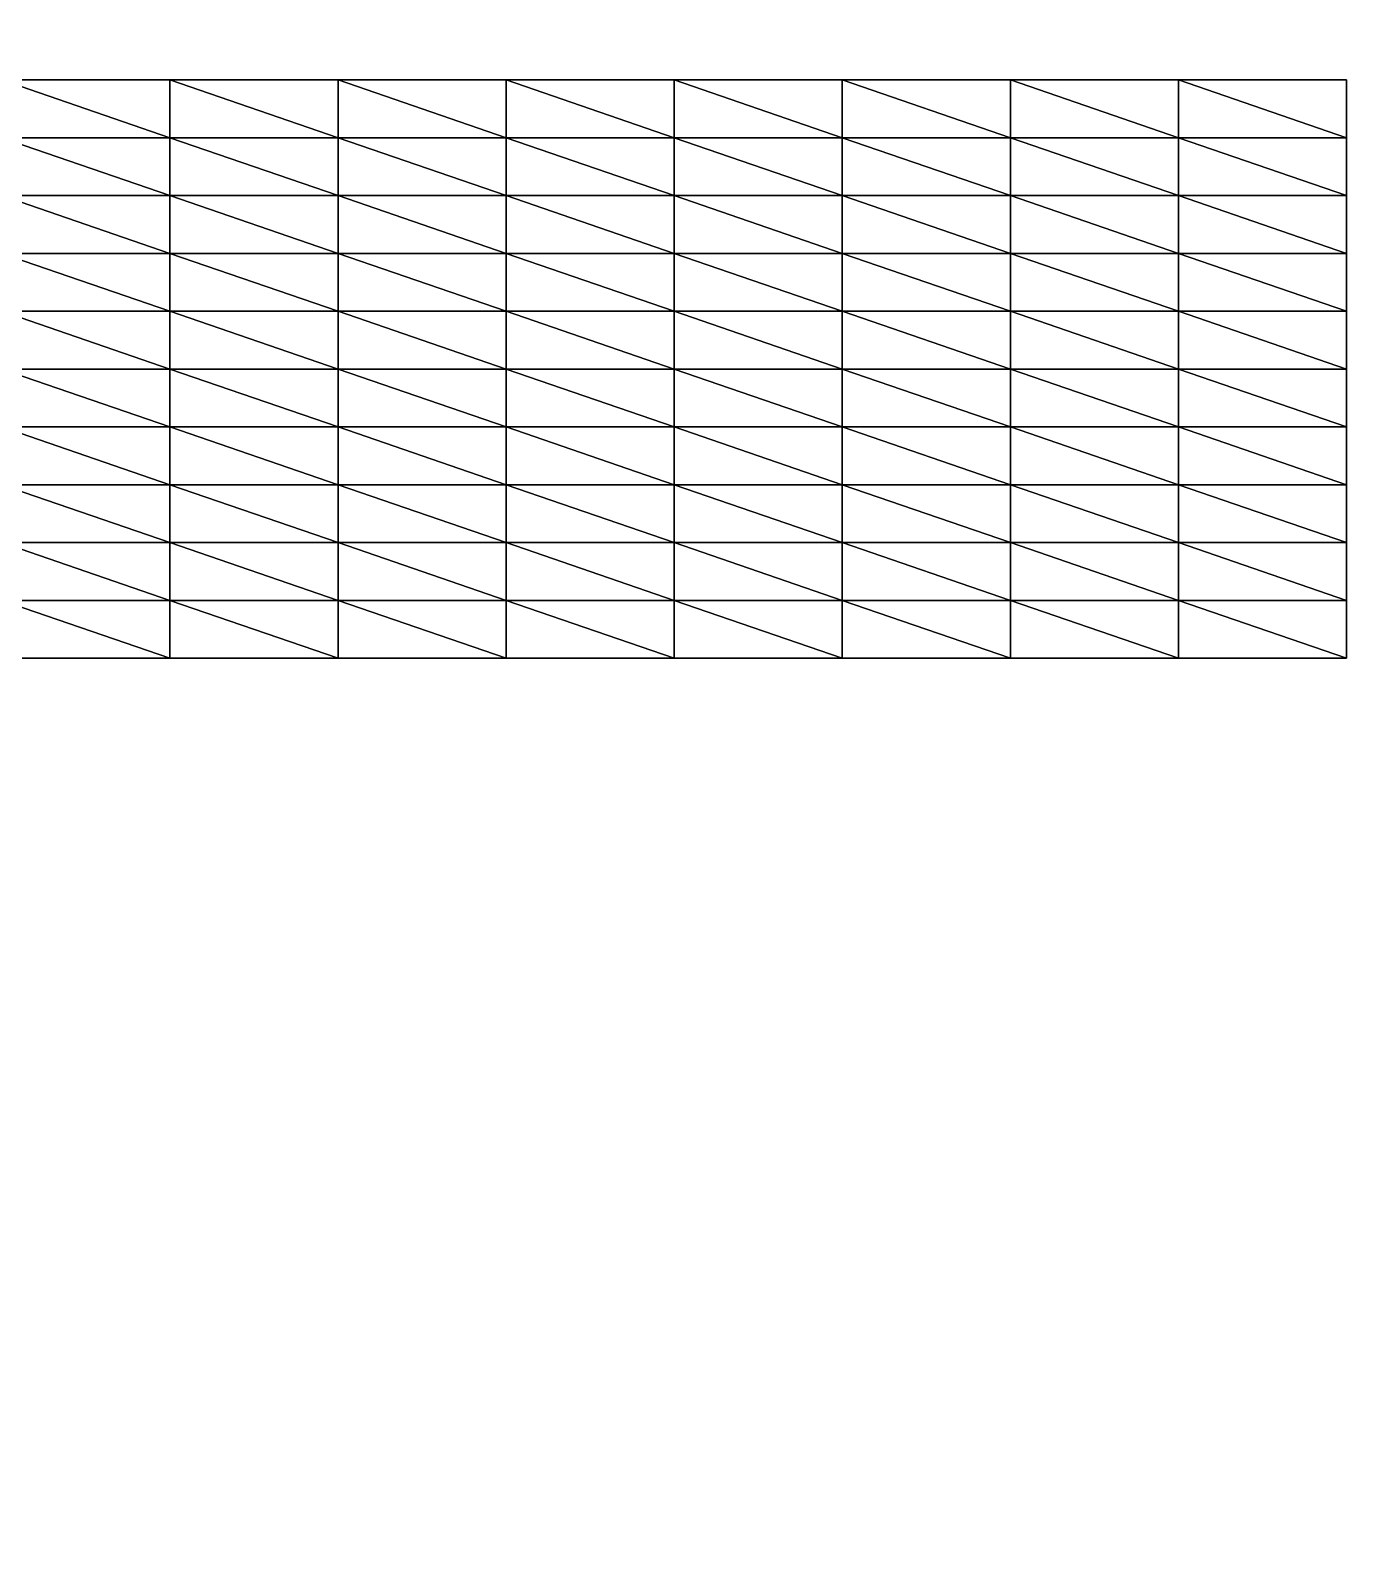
# Model space of a CAD drawing. Extents: x -144 to 177, y -102 to 473.
# Drawn here: x 24.7 to 81.4, y 346.2 to 411.9 of the extents above; entities that cross this region are included whole.
import ezdxf

# ---------------------------------------------------------------- set-up
doc = ezdxf.new("R2010")
doc.units = 0
doc.layers.add('net', color=9, linetype='CONTINUOUS')
doc.layers.add('star', color=232, linetype='CONTINUOUS')

msp = doc.modelspace()

# ---------------------------------------------------------------- meshes
at = {"layer": 'net', "color": 9}
mesh = msp.add_polyface(dxfattribs=at)
corners = [(20.478842, 424.434906, 25.336714), (16.60182, 424.434906, 25.336714), (20.478842, 417.511627, 25.336714), (20.478842, 431.358185, 25.336714), (16.60182, 431.358185, 25.336714), (20.478842, 431.358185, 14.307171), (20.478842, 438.281464, 14.307171), (20.478842, 431.358215, 17.983669), (20.478842, 424.434906, 14.307171), (20.478842, 424.434937, 17.983669), (20.478842, 417.511627, 14.307171), (20.478842, 417.511658, 17.983669), (20.478842, 410.588348, 14.307171), (20.478842, 410.588379, 17.983669), (20.478842, 438.281494, 17.983669), (20.478842, 431.358215, 21.660215), (20.478842, 424.434937, 21.660215), (20.478842, 417.511658, 21.660215), (20.478842, 410.588379, 21.660215), (20.478842, 438.281494, 21.660215), (20.478842, 410.588348, 25.336714), (74.112534, 409.725861, 34.790562), (81.350967, 409.725861, 34.790562), (74.112534, 409.725861, 31.114061), (23.443434, 409.725861, 34.790562), (16.204977, 409.725861, 34.790562), (23.443434, 409.725861, 38.46706), (30.681871, 409.725861, 34.790562), (30.681871, 409.725861, 38.46706), (37.920307, 409.725861, 34.790562), (37.920307, 409.725861, 38.46706), (45.158764, 409.725861, 34.790562), (45.158764, 409.725861, 38.46706), (52.397205, 409.725861, 34.790562), (52.397205, 409.725861, 38.46706), (59.635635, 409.725861, 34.790562), (59.635635, 409.725861, 38.46706), (66.874092, 409.725861, 34.790562), (66.874092, 409.725861, 38.46706), (74.112534, 409.725861, 38.46706), (81.350967, 409.725861, 38.46706)]
mesh.append_faces([[corners[k] for k in face] for face in [(0, 1, 2), (3, 4, 0), (5, 6, 7), (8, 5, 9), (7, 9, 5), (10, 8, 11), (9, 11, 8), (12, 10, 13), (11, 13, 10), (7, 14, 15), (9, 7, 16), (15, 16, 7), (11, 9, 17), (16, 17, 9), (13, 11, 18), (17, 18, 11), (15, 19, 3), (16, 15, 0), (3, 0, 15), (17, 16, 2), (0, 2, 16), (18, 17, 20), (2, 20, 17), (21, 22, 23), (24, 25, 26), (27, 24, 28), (26, 28, 24), (29, 27, 30), (28, 30, 27), (31, 29, 32), (30, 32, 29), (33, 31, 34), (32, 34, 31), (35, 33, 36), (34, 36, 33), (37, 35, 38), (36, 38, 35), (21, 37, 39), (38, 39, 37), (22, 21, 40), (39, 40, 21)]], dxfattribs={"vtx1": -1})
mesh = msp.add_polyface(dxfattribs=at)
corners = [(20.478842, 410.588379, 17.983669), (20.478842, 403.6651, 17.983669), (20.478842, 410.588348, 14.307171), (20.478842, 410.588379, 21.660215), (20.478842, 403.6651, 21.660215), (20.478842, 410.588348, 25.336714), (20.478842, 403.66507, 25.336714), (52.397205, 409.725861, 27.437517), (52.397205, 407.235596, 27.437517), (45.158764, 409.725861, 27.437517), (45.158764, 407.235596, 27.437517), (37.920307, 409.725861, 27.437517), (37.920307, 407.235596, 27.437517), (30.681871, 409.725861, 27.437517), (30.681871, 407.235596, 27.437517), (23.443434, 409.725861, 27.437517), (23.443434, 407.235596, 27.437517), (16.204977, 409.725861, 27.437517), (45.158764, 407.235596, 38.46706), (37.920307, 407.235596, 38.46706), (45.158764, 404.745361, 38.46706), (30.681871, 407.235596, 38.46706), (37.920307, 404.745361, 38.46706), (23.443434, 407.235596, 38.46706), (30.681871, 404.745361, 38.46706), (16.204977, 407.235596, 38.46706), (23.443434, 404.745361, 38.46706), (52.397205, 407.235596, 38.46706), (45.158764, 409.725861, 38.46706), (52.397205, 409.725861, 38.46706), (37.920307, 409.725861, 38.46706), (30.681871, 409.725861, 38.46706), (23.443434, 409.725861, 38.46706), (16.204977, 409.725861, 38.46706), (23.443434, 409.725861, 31.114061), (30.681871, 409.725861, 31.114061), (37.920307, 409.725861, 31.114061), (45.158764, 409.725861, 31.114061), (52.397205, 409.725861, 31.114061), (16.204977, 409.725861, 31.114061), (23.443434, 409.725861, 34.790562), (30.681871, 409.725861, 34.790562), (37.920307, 409.725861, 34.790562), (45.158764, 409.725861, 34.790562), (52.397205, 409.725861, 34.790562)]
mesh.append_faces([[corners[k] for k in face] for face in [(0, 1, 2), (3, 4, 0), (5, 6, 3), (7, 8, 9), (10, 9, 8), (9, 10, 11), (12, 11, 10), (11, 12, 13), (14, 13, 12), (13, 14, 15), (16, 15, 14), (15, 16, 17), (18, 19, 20), (19, 21, 22), (21, 23, 24), (23, 25, 26), (18, 27, 28), (29, 28, 27), (19, 18, 30), (28, 30, 18), (21, 19, 31), (30, 31, 19), (23, 21, 32), (31, 32, 21), (32, 33, 23), (15, 17, 34), (13, 15, 35), (34, 35, 15), (11, 13, 36), (35, 36, 13), (9, 11, 37), (36, 37, 11), (37, 38, 9), (34, 39, 40), (35, 34, 41), (40, 41, 34), (36, 35, 42), (41, 42, 35), (37, 36, 43), (42, 43, 36), (43, 44, 37)]], dxfattribs={"vtx1": -1})
mesh = msp.add_polyface(dxfattribs=at)
corners = [(81.350967, 409.725861, 27.437517), (81.350967, 407.235596, 27.437517), (74.112534, 409.725861, 27.437517), (74.112534, 407.235596, 27.437517), (66.874092, 409.725861, 27.437517), (66.874092, 407.235596, 27.437517), (59.635635, 409.725861, 27.437517), (59.635635, 407.235596, 27.437517), (52.397205, 409.725861, 27.437517), (52.397205, 407.235596, 27.437517), (74.112534, 407.235596, 38.46706), (81.350967, 407.235596, 38.46706), (74.112534, 409.725861, 38.46706), (81.350967, 409.725861, 38.46706), (66.874092, 407.235596, 38.46706), (66.874092, 409.725861, 38.46706), (59.635635, 407.235596, 38.46706), (59.635635, 409.725861, 38.46706), (52.397205, 407.235596, 38.46706), (52.397205, 409.725861, 38.46706), (45.158764, 409.725861, 27.437517), (52.397205, 409.725861, 31.114061), (59.635635, 409.725861, 31.114061), (66.874092, 409.725861, 31.114061), (74.112534, 409.725861, 31.114061), (81.350967, 409.725861, 31.114061), (45.158764, 409.725861, 31.114061), (52.397205, 409.725861, 34.790562), (59.635635, 409.725861, 34.790562), (66.874092, 409.725861, 34.790562), (74.112534, 409.725861, 34.790562), (81.350967, 409.725861, 34.790562), (81.350967, 407.235596, 31.114061), (81.350967, 404.745361, 31.114061), (81.350967, 407.235596, 34.790562), (81.350967, 404.745361, 34.790562), (81.350967, 404.745361, 38.46706)]
mesh.append_faces([[corners[k] for k in face] for face in [(0, 1, 2), (3, 2, 1), (2, 3, 4), (5, 4, 3), (4, 5, 6), (7, 6, 5), (6, 7, 8), (9, 8, 7), (10, 11, 12), (13, 12, 11), (14, 10, 15), (12, 15, 10), (16, 14, 17), (15, 17, 14), (18, 16, 19), (17, 19, 16), (8, 20, 21), (6, 8, 22), (21, 22, 8), (4, 6, 23), (22, 23, 6), (2, 4, 24), (23, 24, 4), (0, 2, 25), (24, 25, 2), (21, 26, 27), (22, 21, 28), (27, 28, 21), (23, 22, 29), (28, 29, 22), (24, 23, 30), (29, 30, 23), (25, 24, 31), (1, 0, 32), (25, 32, 0), (32, 33, 1), (32, 25, 34), (31, 34, 25), (34, 35, 32), (34, 31, 11), (13, 11, 31), (11, 36, 34)]], dxfattribs={"vtx1": -1})
mesh = msp.add_polyface(dxfattribs=at)
corners = [(20.478842, 403.66507, 25.336714), (20.478842, 396.741791, 25.336714), (20.478842, 403.6651, 21.660215), (20.478842, 389.818542, 21.660215), (20.478842, 396.741821, 21.660215), (20.478842, 389.818512, 25.336714), (30.681871, 392.294067, 27.437517), (30.681871, 394.784332, 27.437517), (37.920307, 392.294067, 27.437517), (23.443434, 394.784332, 27.437517), (23.443434, 392.294067, 27.437517), (16.204977, 394.784332, 27.437517), (30.681871, 397.274597, 27.437517), (37.920307, 394.784332, 27.437517), (23.443434, 397.274597, 27.437517), (16.204977, 397.274597, 27.437517), (30.681871, 399.764832, 27.437517), (23.443434, 399.764832, 27.437517), (16.204977, 399.764832, 27.437517), (30.681871, 402.255096, 27.437517), (23.443434, 402.255096, 27.437517), (16.204977, 402.255096, 27.437517), (30.681871, 404.745361, 27.437517), (23.443434, 404.745361, 27.437517), (16.204977, 404.745361, 27.437517), (30.681871, 407.235596, 27.437517), (23.443434, 407.235596, 27.437517), (16.204977, 407.235596, 27.437517), (30.681871, 392.294067, 38.46706), (23.443434, 392.294067, 38.46706), (30.681871, 389.803833, 38.46706), (16.204977, 392.294067, 38.46706), (23.443434, 389.803833, 38.46706), (23.443434, 394.784332, 38.46706), (30.681871, 394.784332, 38.46706), (16.204977, 394.784332, 38.46706), (23.443434, 397.274597, 38.46706), (30.681871, 397.274597, 38.46706), (16.204977, 397.274597, 38.46706), (23.443434, 399.764832, 38.46706), (30.681871, 399.764832, 38.46706), (16.204977, 399.764832, 38.46706), (23.443434, 402.255096, 38.46706), (30.681871, 402.255096, 38.46706), (16.204977, 402.255096, 38.46706), (23.443434, 404.745361, 38.46706), (30.681871, 404.745361, 38.46706), (16.204977, 404.745361, 38.46706), (23.443434, 407.235596, 38.46706)]
mesh.append_faces([[corners[k] for k in face] for face in [(0, 1, 2), (3, 4, 5), (1, 5, 4), (6, 7, 8), (7, 6, 9), (10, 9, 6), (9, 10, 11), (7, 12, 13), (12, 7, 14), (9, 14, 7), (14, 9, 15), (16, 12, 17), (14, 17, 12), (17, 14, 18), (19, 16, 20), (17, 20, 16), (20, 17, 21), (22, 19, 23), (20, 23, 19), (23, 20, 24), (25, 22, 26), (23, 26, 22), (26, 23, 27), (28, 29, 30), (29, 31, 32), (29, 28, 33), (34, 33, 28), (33, 35, 29), (33, 34, 36), (37, 36, 34), (36, 38, 33), (36, 37, 39), (40, 39, 37), (39, 41, 36), (39, 40, 42), (43, 42, 40), (42, 44, 39), (42, 43, 45), (46, 45, 43), (45, 47, 42), (45, 46, 48)]], dxfattribs={"vtx1": -1})
mesh = msp.add_polyface(dxfattribs=at)
corners = [(45.158764, 394.784332, 27.437517), (45.158764, 392.294067, 27.437517), (37.920307, 394.784332, 27.437517), (37.920307, 392.294067, 27.437517), (30.681871, 394.784332, 27.437517), (45.158764, 397.274597, 27.437517), (37.920307, 397.274597, 27.437517), (30.681871, 397.274597, 27.437517), (45.158764, 399.764832, 27.437517), (37.920307, 399.764832, 27.437517), (30.681871, 399.764832, 27.437517), (45.158764, 402.255096, 27.437517), (37.920307, 402.255096, 27.437517), (30.681871, 402.255096, 27.437517), (45.158764, 404.745361, 27.437517), (37.920307, 404.745361, 27.437517), (30.681871, 404.745361, 27.437517), (45.158764, 407.235596, 27.437517), (37.920307, 407.235596, 27.437517), (30.681871, 407.235596, 27.437517), (45.158764, 392.294067, 38.46706), (37.920307, 392.294067, 38.46706), (45.158764, 389.803833, 38.46706), (30.681871, 392.294067, 38.46706), (37.920307, 389.803833, 38.46706), (37.920307, 394.784332, 38.46706), (45.158764, 394.784332, 38.46706), (30.681871, 394.784332, 38.46706), (37.920307, 397.274597, 38.46706), (30.681871, 397.274597, 38.46706), (45.158764, 397.274597, 38.46706), (37.920307, 399.764832, 38.46706), (30.681871, 399.764832, 38.46706), (45.158764, 399.764832, 38.46706), (37.920307, 402.255096, 38.46706), (30.681871, 402.255096, 38.46706), (45.158764, 402.255096, 38.46706), (37.920307, 404.745361, 38.46706), (30.681871, 404.745361, 38.46706), (45.158764, 404.745361, 38.46706), (37.920307, 407.235596, 38.46706), (30.681871, 407.235596, 38.46706)]
mesh.append_faces([[corners[k] for k in face] for face in [(0, 1, 2), (3, 2, 1), (2, 3, 4), (5, 0, 6), (2, 6, 0), (6, 2, 7), (8, 5, 9), (6, 9, 5), (9, 6, 10), (7, 10, 6), (11, 8, 12), (9, 12, 8), (12, 9, 13), (10, 13, 9), (14, 11, 15), (12, 15, 11), (15, 12, 16), (13, 16, 12), (17, 14, 18), (15, 18, 14), (18, 15, 19), (16, 19, 15), (20, 21, 22), (21, 23, 24), (21, 20, 25), (26, 25, 20), (23, 21, 27), (25, 27, 21), (25, 26, 28), (27, 25, 29), (28, 29, 25), (28, 30, 31), (29, 28, 32), (31, 32, 28), (31, 33, 34), (32, 31, 35), (34, 35, 31), (34, 36, 37), (35, 34, 38), (37, 38, 34), (37, 39, 40), (38, 37, 41)]], dxfattribs={"vtx1": -1})
mesh = msp.add_polyface(dxfattribs=at)
corners = [(52.397205, 392.294067, 27.437517), (52.397205, 394.784332, 27.437517), (59.635635, 392.294067, 27.437517), (45.158764, 394.784332, 27.437517), (45.158764, 392.294067, 27.437517), (52.397205, 397.274597, 27.437517), (59.635635, 394.784332, 27.437517), (45.158764, 397.274597, 27.437517), (52.397205, 399.764832, 27.437517), (59.635635, 397.274597, 27.437517), (45.158764, 399.764832, 27.437517), (52.397205, 402.255096, 27.437517), (59.635635, 399.764832, 27.437517), (45.158764, 402.255096, 27.437517), (52.397205, 404.745361, 27.437517), (59.635635, 402.255096, 27.437517), (45.158764, 404.745361, 27.437517), (52.397205, 407.235596, 27.437517), (59.635635, 404.745361, 27.437517), (45.158764, 407.235596, 27.437517), (52.397205, 392.294067, 38.46706), (45.158764, 392.294067, 38.46706), (52.397205, 389.803833, 38.46706), (59.635635, 392.294067, 38.46706), (52.397205, 394.784332, 38.46706), (45.158764, 394.784332, 38.46706), (59.635635, 394.784332, 38.46706), (52.397205, 397.274597, 38.46706), (45.158764, 397.274597, 38.46706), (37.920307, 397.274597, 38.46706), (59.635635, 397.274597, 38.46706), (52.397205, 399.764832, 38.46706), (45.158764, 399.764832, 38.46706), (37.920307, 399.764832, 38.46706), (59.635635, 399.764832, 38.46706), (52.397205, 402.255096, 38.46706), (45.158764, 402.255096, 38.46706), (37.920307, 402.255096, 38.46706), (59.635635, 402.255096, 38.46706), (52.397205, 404.745361, 38.46706), (45.158764, 404.745361, 38.46706), (37.920307, 404.745361, 38.46706), (59.635635, 404.745361, 38.46706), (52.397205, 407.235596, 38.46706), (45.158764, 407.235596, 38.46706)]
mesh.append_faces([[corners[k] for k in face] for face in [(0, 1, 2), (1, 0, 3), (4, 3, 0), (1, 5, 6), (5, 1, 7), (3, 7, 1), (5, 8, 9), (8, 5, 10), (7, 10, 5), (8, 11, 12), (11, 8, 13), (10, 13, 8), (11, 14, 15), (14, 11, 16), (13, 16, 11), (14, 17, 18), (17, 14, 19), (16, 19, 14), (20, 21, 22), (20, 23, 24), (21, 20, 25), (24, 25, 20), (24, 26, 27), (25, 24, 28), (27, 28, 24), (28, 29, 25), (27, 30, 31), (28, 27, 32), (31, 32, 27), (32, 33, 28), (31, 34, 35), (32, 31, 36), (35, 36, 31), (36, 37, 32), (35, 38, 39), (36, 35, 40), (39, 40, 35), (40, 41, 36), (39, 42, 43), (40, 39, 44), (43, 44, 39)]], dxfattribs={"vtx1": -1})
mesh = msp.add_polyface(dxfattribs=at)
corners = [(66.874092, 392.294067, 27.437517), (66.874092, 394.784332, 27.437517), (74.112534, 392.294067, 27.437517), (59.635635, 394.784332, 27.437517), (59.635635, 392.294067, 27.437517), (52.397205, 394.784332, 27.437517), (66.874092, 397.274597, 27.437517), (74.112534, 394.784332, 27.437517), (59.635635, 397.274597, 27.437517), (52.397205, 397.274597, 27.437517), (66.874092, 399.764832, 27.437517), (74.112534, 397.274597, 27.437517), (59.635635, 399.764832, 27.437517), (52.397205, 399.764832, 27.437517), (66.874092, 402.255096, 27.437517), (59.635635, 402.255096, 27.437517), (52.397205, 402.255096, 27.437517), (66.874092, 404.745361, 27.437517), (59.635635, 404.745361, 27.437517), (52.397205, 404.745361, 27.437517), (66.874092, 407.235596, 27.437517), (59.635635, 407.235596, 27.437517), (52.397205, 407.235596, 27.437517), (66.874092, 392.294067, 38.46706), (59.635635, 392.294067, 38.46706), (66.874092, 389.803833, 38.46706), (52.397205, 392.294067, 38.46706), (59.635635, 389.803833, 38.46706), (59.635635, 394.784332, 38.46706), (66.874092, 394.784332, 38.46706), (52.397205, 394.784332, 38.46706), (59.635635, 397.274597, 38.46706), (66.874092, 397.274597, 38.46706), (52.397205, 397.274597, 38.46706), (59.635635, 399.764832, 38.46706), (66.874092, 399.764832, 38.46706), (52.397205, 399.764832, 38.46706), (59.635635, 402.255096, 38.46706), (66.874092, 402.255096, 38.46706), (52.397205, 402.255096, 38.46706), (59.635635, 404.745361, 38.46706), (66.874092, 404.745361, 38.46706), (52.397205, 404.745361, 38.46706), (59.635635, 407.235596, 38.46706), (66.874092, 407.235596, 38.46706), (52.397205, 407.235596, 38.46706)]
mesh.append_faces([[corners[k] for k in face] for face in [(0, 1, 2), (1, 0, 3), (4, 3, 0), (3, 4, 5), (1, 6, 7), (6, 1, 8), (3, 8, 1), (8, 3, 9), (6, 10, 11), (10, 6, 12), (8, 12, 6), (12, 8, 13), (14, 10, 15), (12, 15, 10), (15, 12, 16), (17, 14, 18), (15, 18, 14), (18, 15, 19), (20, 17, 21), (18, 21, 17), (21, 18, 22), (23, 24, 25), (24, 26, 27), (24, 23, 28), (29, 28, 23), (28, 30, 24), (28, 29, 31), (32, 31, 29), (31, 33, 28), (31, 32, 34), (35, 34, 32), (34, 36, 31), (34, 35, 37), (38, 37, 35), (37, 39, 34), (37, 38, 40), (41, 40, 38), (40, 42, 37), (40, 41, 43), (44, 43, 41), (43, 45, 40)]], dxfattribs={"vtx1": -1})
mesh = msp.add_polyface(dxfattribs=at)
corners = [(81.350967, 402.255096, 27.437517), (81.350967, 399.764832, 27.437517), (74.112534, 402.255096, 27.437517), (74.112534, 399.764832, 27.437517), (66.874092, 402.255096, 27.437517), (66.874092, 399.764832, 27.437517), (81.350967, 404.745361, 27.437517), (74.112534, 404.745361, 27.437517), (66.874092, 404.745361, 27.437517), (81.350967, 407.235596, 27.437517), (74.112534, 407.235596, 27.437517), (66.874092, 407.235596, 27.437517), (74.112534, 399.764832, 38.46706), (81.350967, 399.764832, 38.46706), (74.112534, 402.255096, 38.46706), (81.350967, 402.255096, 38.46706), (66.874092, 399.764832, 38.46706), (66.874092, 402.255096, 38.46706), (74.112534, 404.745361, 38.46706), (81.350967, 404.745361, 38.46706), (66.874092, 404.745361, 38.46706), (74.112534, 407.235596, 38.46706), (81.350967, 407.235596, 38.46706), (66.874092, 407.235596, 38.46706), (81.350967, 404.745361, 31.114061), (81.350967, 402.255096, 31.114061), (81.350967, 399.764832, 31.114061), (81.350967, 397.274597, 31.114061), (81.350967, 407.235596, 31.114061), (81.350967, 404.745361, 34.790562), (81.350967, 402.255096, 34.790562), (81.350967, 399.764832, 34.790562), (81.350967, 397.274597, 34.790562), (81.350967, 407.235596, 34.790562), (81.350967, 397.274597, 38.46706)]
mesh.append_faces([[corners[k] for k in face] for face in [(0, 1, 2), (3, 2, 1), (2, 3, 4), (5, 4, 3), (6, 0, 7), (2, 7, 0), (7, 2, 8), (4, 8, 2), (9, 6, 10), (7, 10, 6), (10, 7, 11), (8, 11, 7), (12, 13, 14), (15, 14, 13), (16, 12, 17), (14, 17, 12), (14, 15, 18), (19, 18, 15), (17, 14, 20), (18, 20, 14), (18, 19, 21), (22, 21, 19), (20, 18, 23), (21, 23, 18), (6, 9, 24), (0, 6, 25), (24, 25, 6), (1, 0, 26), (25, 26, 0), (26, 27, 1), (24, 28, 29), (25, 24, 30), (29, 30, 24), (26, 25, 31), (30, 31, 25), (31, 32, 26), (29, 33, 19), (30, 29, 15), (19, 15, 29), (31, 30, 13), (15, 13, 30), (13, 34, 31)]], dxfattribs={"vtx1": -1})
mesh = msp.add_polyface(dxfattribs=at)
corners = [(81.350967, 394.784332, 27.437517), (81.350967, 392.294067, 27.437517), (74.112534, 394.784332, 27.437517), (74.112534, 392.294067, 27.437517), (66.874092, 394.784332, 27.437517), (81.350967, 397.274597, 27.437517), (74.112534, 397.274597, 27.437517), (66.874092, 397.274597, 27.437517), (81.350967, 399.764832, 27.437517), (74.112534, 399.764832, 27.437517), (66.874092, 399.764832, 27.437517), (81.350967, 392.294067, 38.46706), (74.112534, 392.294067, 38.46706), (81.350967, 389.803833, 38.46706), (66.874092, 392.294067, 38.46706), (74.112534, 389.803833, 38.46706), (74.112534, 394.784332, 38.46706), (81.350967, 394.784332, 38.46706), (66.874092, 394.784332, 38.46706), (74.112534, 397.274597, 38.46706), (81.350967, 397.274597, 38.46706), (66.874092, 397.274597, 38.46706), (74.112534, 399.764832, 38.46706), (81.350967, 399.764832, 38.46706), (66.874092, 399.764832, 38.46706), (81.350967, 397.274597, 31.114061), (81.350967, 394.784332, 31.114061), (81.350967, 392.294067, 31.114061), (81.350967, 389.803833, 31.114061), (81.350967, 399.764832, 31.114061), (81.350967, 397.274597, 34.790562), (81.350967, 394.784332, 34.790562), (81.350967, 392.294067, 34.790562), (81.350967, 389.803833, 34.790562), (81.350967, 399.764832, 34.790562)]
mesh.append_faces([[corners[k] for k in face] for face in [(0, 1, 2), (3, 2, 1), (2, 3, 4), (5, 0, 6), (2, 6, 0), (6, 2, 7), (8, 5, 9), (6, 9, 5), (9, 6, 10), (11, 12, 13), (12, 14, 15), (12, 11, 16), (17, 16, 11), (14, 12, 18), (16, 18, 12), (16, 17, 19), (20, 19, 17), (18, 16, 21), (19, 21, 16), (19, 20, 22), (23, 22, 20), (21, 19, 24), (22, 24, 19), (5, 8, 25), (0, 5, 26), (25, 26, 5), (1, 0, 27), (26, 27, 0), (27, 28, 1), (25, 29, 30), (26, 25, 31), (30, 31, 25), (27, 26, 32), (31, 32, 26), (32, 33, 27), (30, 34, 20), (31, 30, 17), (20, 17, 30), (32, 31, 11), (17, 11, 31), (11, 13, 32)]], dxfattribs={"vtx1": -1})
mesh = msp.add_polyface(dxfattribs=at)
corners = [(52.397205, 387.313568, 27.437517), (52.397205, 384.823303, 27.437517), (45.158764, 387.313568, 27.437517), (45.158764, 384.823303, 27.437517), (37.920307, 387.313568, 27.437517), (37.920307, 384.823303, 27.437517), (30.681871, 387.313568, 27.437517), (30.681871, 384.823303, 27.437517), (23.443434, 387.313568, 27.437517), (23.443434, 384.823303, 27.437517), (16.204977, 387.313568, 27.437517), (52.397205, 389.803833, 27.437517), (45.158764, 389.803833, 27.437517), (37.920307, 389.803833, 27.437517), (30.681871, 389.803833, 27.437517), (23.443434, 389.803833, 27.437517), (16.204977, 389.803833, 27.437517), (52.397205, 392.294067, 27.437517), (45.158764, 392.294067, 27.437517), (37.920307, 392.294067, 27.437517), (30.681871, 392.294067, 27.437517), (23.443434, 392.294067, 27.437517), (16.204977, 392.294067, 27.437517), (52.397205, 387.313568, 38.46706), (45.158764, 387.313568, 38.46706), (52.397205, 384.823303, 38.46706), (37.920307, 387.313568, 38.46706), (45.158764, 384.823303, 38.46706), (30.681871, 387.313568, 38.46706), (37.920307, 384.823303, 38.46706), (23.443434, 384.823303, 38.46706), (30.681871, 384.823303, 38.46706), (23.443434, 387.313568, 38.46706), (16.204977, 387.313568, 38.46706), (45.158764, 389.803833, 38.46706), (52.397205, 389.803833, 38.46706), (37.920307, 389.803833, 38.46706), (30.681871, 389.803833, 38.46706), (23.443434, 389.803833, 38.46706), (16.204977, 389.803833, 38.46706), (45.158764, 392.294067, 38.46706), (37.920307, 392.294067, 38.46706), (30.681871, 392.294067, 38.46706), (23.443434, 392.294067, 38.46706)]
mesh.append_faces([[corners[k] for k in face] for face in [(0, 1, 2), (2, 3, 4), (4, 5, 6), (6, 7, 8), (8, 9, 10), (11, 0, 12), (2, 12, 0), (12, 2, 13), (4, 13, 2), (13, 4, 14), (6, 14, 4), (14, 6, 15), (8, 15, 6), (15, 8, 16), (17, 11, 18), (12, 18, 11), (18, 12, 19), (13, 19, 12), (19, 13, 20), (14, 20, 13), (20, 14, 21), (15, 21, 14), (21, 15, 22), (23, 24, 25), (24, 26, 27), (26, 28, 29), (30, 31, 32), (28, 32, 31), (32, 33, 30), (24, 23, 34), (35, 34, 23), (26, 24, 36), (34, 36, 24), (28, 26, 37), (36, 37, 26), (32, 28, 38), (37, 38, 28), (38, 39, 32), (34, 35, 40), (36, 34, 41), (37, 36, 42), (38, 37, 43)]], dxfattribs={"vtx1": -1})
mesh = msp.add_polyface(dxfattribs=at)
corners = [(66.874092, 384.823303, 27.437517), (66.874092, 387.313568, 27.437517), (74.112534, 384.823303, 27.437517), (59.635635, 387.313568, 27.437517), (59.635635, 384.823303, 27.437517), (52.397205, 387.313568, 27.437517), (52.397205, 384.823303, 27.437517), (66.874092, 389.803833, 27.437517), (74.112534, 387.313568, 27.437517), (59.635635, 389.803833, 27.437517), (52.397205, 389.803833, 27.437517), (66.874092, 392.294067, 27.437517), (74.112534, 389.803833, 27.437517), (59.635635, 392.294067, 27.437517), (52.397205, 392.294067, 27.437517), (66.874092, 384.823303, 38.46706), (74.112534, 384.823303, 38.46706), (66.874092, 387.313568, 38.46706), (59.635635, 384.823303, 38.46706), (59.635635, 387.313568, 38.46706), (52.397205, 384.823303, 38.46706), (52.397205, 387.313568, 38.46706), (74.112534, 387.313568, 38.46706), (66.874092, 389.803833, 38.46706), (59.635635, 389.803833, 38.46706), (52.397205, 389.803833, 38.46706), (74.112534, 389.803833, 38.46706), (66.874092, 392.294067, 38.46706), (59.635635, 392.294067, 38.46706), (52.397205, 392.294067, 38.46706), (66.874092, 384.823303, 31.114061), (59.635635, 384.823303, 31.114061), (52.397205, 384.823303, 31.114061), (59.635635, 384.823303, 34.790562), (66.874092, 384.823303, 34.790562), (52.397205, 384.823303, 34.790562)]
mesh.append_faces([[corners[k] for k in face] for face in [(0, 1, 2), (1, 0, 3), (4, 3, 0), (3, 4, 5), (6, 5, 4), (1, 7, 8), (7, 1, 9), (3, 9, 1), (9, 3, 10), (5, 10, 3), (7, 11, 12), (11, 7, 13), (9, 13, 7), (13, 9, 14), (10, 14, 9), (15, 16, 17), (18, 15, 19), (17, 19, 15), (20, 18, 21), (19, 21, 18), (17, 22, 23), (19, 17, 24), (23, 24, 17), (21, 19, 25), (24, 25, 19), (23, 26, 27), (24, 23, 28), (25, 24, 29), (0, 2, 30), (4, 0, 31), (30, 31, 0), (6, 4, 32), (31, 32, 4), (31, 30, 33), (34, 33, 30), (32, 31, 35), (33, 35, 31), (33, 34, 18), (15, 18, 34), (35, 33, 20), (18, 20, 33)]], dxfattribs={"vtx1": -1})
mesh = msp.add_polyface(dxfattribs=at)
corners = [(81.350967, 387.313568, 27.437517), (81.350967, 384.823303, 27.437517), (74.112534, 387.313568, 27.437517), (74.112534, 384.823303, 27.437517), (66.874092, 387.313568, 27.437517), (81.350967, 389.803833, 27.437517), (74.112534, 389.803833, 27.437517), (66.874092, 389.803833, 27.437517), (81.350967, 392.294067, 27.437517), (74.112534, 392.294067, 27.437517), (66.874092, 392.294067, 27.437517), (74.112534, 384.823303, 38.46706), (81.350967, 384.823303, 38.46706), (74.112534, 387.313568, 38.46706), (81.350967, 387.313568, 38.46706), (66.874092, 387.313568, 38.46706), (74.112534, 389.803833, 38.46706), (81.350967, 389.803833, 38.46706), (66.874092, 389.803833, 38.46706), (74.112534, 392.294067, 38.46706), (74.112534, 384.823303, 31.114061), (81.350967, 384.823303, 31.114061), (66.874092, 384.823303, 31.114061), (74.112534, 384.823303, 34.790562), (81.350967, 384.823303, 34.790562), (66.874092, 384.823303, 34.790562), (66.874092, 384.823303, 38.46706), (81.350967, 389.803833, 31.114061), (81.350967, 387.313568, 31.114061), (81.350967, 392.294067, 31.114061), (81.350967, 389.803833, 34.790562), (81.350967, 387.313568, 34.790562), (81.350967, 392.294067, 34.790562)]
mesh.append_faces([[corners[k] for k in face] for face in [(0, 1, 2), (3, 2, 1), (2, 3, 4), (5, 0, 6), (2, 6, 0), (6, 2, 7), (8, 5, 9), (6, 9, 5), (9, 6, 10), (11, 12, 13), (14, 13, 12), (13, 15, 11), (13, 14, 16), (17, 16, 14), (16, 18, 13), (16, 17, 19), (3, 1, 20), (21, 20, 1), (20, 22, 3), (20, 21, 23), (24, 23, 21), (22, 20, 25), (23, 25, 20), (23, 24, 11), (12, 11, 24), (25, 23, 26), (11, 26, 23), (5, 8, 27), (0, 5, 28), (27, 28, 5), (1, 0, 21), (28, 21, 0), (27, 29, 30), (28, 27, 31), (30, 31, 27), (21, 28, 24), (31, 24, 28), (30, 32, 17), (31, 30, 14), (17, 14, 30), (24, 31, 12), (14, 12, 31)]], dxfattribs={"vtx1": -1})
mesh = msp.add_polyface(dxfattribs=at)
corners = [(20.478842, 355.202148, 21.660215), (20.478842, 362.125427, 21.660215), (20.478842, 355.202087, 25.336714), (20.478842, 362.125366, 25.336714), (20.478842, 348.27887, 21.660215), (20.478842, 348.278809, 25.336714), (20.478842, 341.355591, 21.660215), (20.478842, 341.35553, 25.336714), (20.478842, 334.432251, 25.336714), (45.158764, 384.823303, 27.437517), (45.158764, 387.313568, 27.437517), (52.397205, 384.823303, 27.437517), (37.920307, 384.823303, 27.437517), (37.920307, 387.313568, 27.437517), (30.681871, 384.823303, 27.437517), (30.681871, 387.313568, 27.437517), (23.443434, 384.823303, 27.437517), (23.443434, 387.313568, 27.437517), (45.158764, 384.823303, 38.46706), (52.397205, 384.823303, 38.46706), (45.158764, 387.313568, 38.46706), (37.920307, 384.823303, 38.46706), (37.920307, 387.313568, 38.46706), (30.681871, 384.823303, 38.46706), (30.681871, 387.313568, 38.46706), (45.158764, 384.823303, 31.114061), (52.397205, 384.823303, 31.114061), (37.920307, 384.823303, 31.114061), (30.681871, 384.823303, 31.114061), (23.443434, 384.823303, 31.114061), (16.204977, 384.823303, 31.114061), (45.158764, 384.823303, 34.790562), (52.397205, 384.823303, 34.790562), (37.920307, 384.823303, 34.790562), (30.681871, 384.823303, 34.790562), (23.443434, 384.823303, 34.790562), (16.204977, 384.823303, 34.790562), (23.443434, 384.823303, 38.46706), (16.204977, 384.823303, 38.46706)]
mesh.append_faces([[corners[k] for k in face] for face in [(0, 1, 2), (3, 2, 1), (4, 0, 5), (2, 5, 0), (6, 4, 7), (5, 7, 4), (7, 8, 6), (9, 10, 11), (12, 13, 9), (14, 15, 12), (16, 17, 14), (18, 19, 20), (21, 18, 22), (23, 21, 24), (9, 11, 25), (26, 25, 11), (12, 9, 27), (25, 27, 9), (14, 12, 28), (27, 28, 12), (16, 14, 29), (28, 29, 14), (29, 30, 16), (25, 26, 31), (32, 31, 26), (27, 25, 33), (31, 33, 25), (28, 27, 34), (33, 34, 27), (29, 28, 35), (34, 35, 28), (35, 36, 29), (31, 32, 18), (19, 18, 32), (33, 31, 21), (18, 21, 31), (34, 33, 23), (21, 23, 33), (35, 34, 37), (23, 37, 34), (37, 38, 35)]], dxfattribs={"vtx1": -1})
at = {"layer": 'star', "color": 232}
mesh = msp.add_polyface(dxfattribs=at)
corners = [(-64.953514, 347.061951, -5.470712), (-65.3806, 347.061951, 9.815443), (-65.621513, 346.653473, -5.237625), (-65.621513, 347.470428, -5.237625), (-65.207214, 347.95343, -6.650223), (-65.813492, 365.51767, -6.503656), (-65.711784, 348.361908, -6.646255), (-64.553932, 347.470428, -6.734319), (-48.948204, 347.061951, -6.434309), (-64.553932, 346.653473, -6.734319), (-64.556839, 347.061951, -6.026829), (-65.711784, 345.761993, -6.646255), (-65.813499, 328.618378, -6.503662), (-65.207214, 346.170441, -6.650223), (-65.754684, 347.95343, -5.882692), (-65.915207, 348.361908, -6.361063), (-65.915207, 345.761993, -6.361063), (-65.754684, 346.170441, -5.882692), (-66.005493, 347.470428, -7.769707), (68.682724, 326.560883, 21.325741), (68.636803, 340.282928, 20.840616), (68.163139, 326.560883, 20.955128), (68.557327, 326.879974, 20.952007), (68.590843, 325.167908, 20.35548), (68.636803, 311.455353, 20.840603), (68.71624, 324.848785, 20.729219), (68.557327, 324.848785, 20.952007), (68.163139, 325.167908, 20.955128), (68.682724, 325.167908, 21.325741), (67.652756, 325.545258, 21.020807), (55.460793, 325.86438, 20.78643), (67.654999, 325.86438, 20.468075), (67.652756, 326.183502, 21.020807), (68.486816, 325.545258, 19.851515), (68.558258, 325.86438, 6.910666), (68.486816, 326.183502, 19.851515), (67.964897, 325.86438, 20.033611), (68.590843, 326.560883, 20.35548), (68.71624, 326.879974, 20.729219)]
mesh.append_faces([[corners[k] for k in face] for face in [(0, 1, 2), (2, 1, 3), (3, 1, 0), (4, 5, 6), (7, 8, 9), (9, 8, 10), (10, 8, 7), (11, 12, 13), (19, 20, 21), (21, 20, 22), (22, 20, 19), (23, 24, 25), (26, 24, 27), (27, 24, 28), (28, 24, 26), (29, 30, 31), (31, 30, 32), (32, 30, 29), (33, 34, 35), (35, 34, 36), (36, 34, 33)]])
mesh.append_faces([[corners[k] for k in face] for face in [(7, 0, 10), (2, 10, 0), (31, 27, 29), (32, 36, 31)]], dxfattribs={"vtx0": -1})
mesh.append_faces([[corners[k] for k in face] for face in [(14, 0, 15), (15, 0, 6), (6, 0, 4), (4, 0, 7), (13, 10, 11), (11, 10, 16), (16, 10, 17), (17, 10, 2), (13, 18, 9), (9, 18, 7), (7, 18, 4), (29, 28, 32), (32, 28, 21), (21, 28, 19), (25, 27, 23), (23, 27, 33), (33, 27, 36), (36, 27, 31), (37, 36, 38), (38, 36, 22), (22, 36, 21), (21, 36, 32)]], dxfattribs={"vtx0": -1, "vtx1": -1})
mesh.append_faces([[corners[k] for k in face] for face in [(3, 0, 14), (9, 10, 13), (27, 28, 29), (26, 27, 25), (35, 36, 37), (33, 35, 23)]], dxfattribs={"vtx1": -1})

doc.saveas('drawing.dxf')
